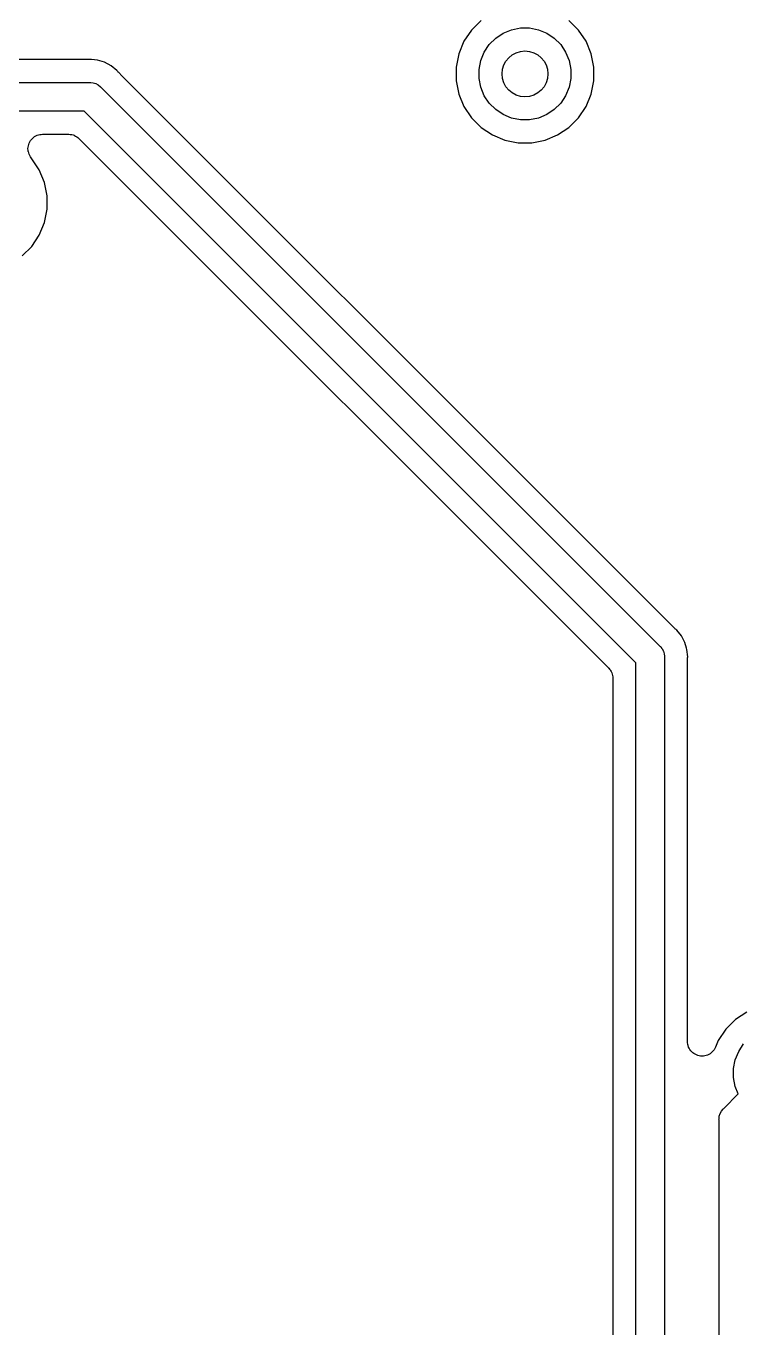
# Model space of a CAD drawing. Extents: x 113.2 to 188.8, y -123.8 to -78.2.
# Drawn here: x 166.04 to 172.27, y -104.62 to -93.28 of the extents above; entities that cross this region are included whole.
import ezdxf

# ---------------------------------------------------------------- set-up
doc = ezdxf.new("R2010")
doc.units = 0
doc.layers.add('BLACK', color=7, linetype='CONTINUOUS')

msp = doc.modelspace()

# ---------------------------------------------------------------- linework, layer by layer
at = {"layer": 'BLACK', "linetype": 'CONTINUOUS'}
for p, q in [((170.003, -93.2339), (169.919, -93.3175)), ((170.851, -93.3175), (170.767, -93.2339)), ((169.919, -93.3175), (169.853, -93.4158)), ((170.074, -93.445), (170.13, -93.3893)), ((170.13, -93.3893), (170.196, -93.3455)), ((170.196, -93.3455), (170.268, -93.3154)), ((170.268, -93.3154), (170.346, -93.3)), ((170.346, -93.3), (170.424, -93.3)), ((170.424, -93.3), (170.502, -93.3154)), ((170.502, -93.3154), (170.574, -93.3455)), ((170.574, -93.3455), (170.64, -93.3893)), ((170.64, -93.3893), (170.696, -93.445)), ((170.917, -93.4158), (170.851, -93.3175)), ((169.853, -93.4158), (169.808, -93.525)), ((170, -93.5833), (170.031, -93.5105)), ((170.031, -93.5105), (170.074, -93.445)), ((170.696, -93.445), (170.739, -93.5105)), ((170.739, -93.5105), (170.77, -93.5833)), ((170.962, -93.525), (170.917, -93.4158)), ((166.578, -93.5748), (163.411, -93.5748)), ((166.583, -93.5743), (166.578, -93.5748)), ((166.588, -93.5743), (166.583, -93.5743)), ((166.59, -93.5742), (166.588, -93.5743)), ((166.6, -93.5732), (166.59, -93.5742)), ((166.61, -93.5742), (166.6, -93.5732)), ((166.664, -93.5795), (166.61, -93.5742)), ((166.61, -93.5742), (166.61, -93.5742)), ((166.725, -93.5981), (166.664, -93.5795)), ((166.781, -93.6283), (166.725, -93.5981)), ((166.831, -93.6689), (166.781, -93.6283)), ((169.808, -93.525), (169.785, -93.6409)), ((169.985, -93.6606), (170, -93.5833)), ((170.77, -93.5833), (170.785, -93.6606)), ((170.985, -93.6409), (170.962, -93.525)), ((166.837, -93.6765), (166.831, -93.6689)), ((166.841, -93.6803), (166.837, -93.6765)), ((166.844, -93.6844), (166.841, -93.6803)), ((166.845, -93.6857), (166.844, -93.6844)), ((166.878, -93.7182), (166.845, -93.6857)), ((167.932, -94.7722), (166.878, -93.7182)), ((169.785, -93.6409), (169.785, -93.7591)), ((169.985, -93.7394), (169.985, -93.6606)), ((170, -93.8167), (169.985, -93.7394)), ((170.785, -93.7394), (170.77, -93.8167)), ((170.785, -93.6606), (170.785, -93.7394)), ((170.985, -93.7591), (170.985, -93.6409)), ((163.181, -93.7748), (166.594, -93.7748)), ((166.594, -93.7748), (166.6, -93.7742)), ((166.6, -93.7742), (166.606, -93.7748)), ((166.606, -93.7748), (166.606, -93.7748)), ((166.606, -93.7748), (166.624, -93.7766)), ((166.624, -93.7766), (166.648, -93.7838)), ((166.648, -93.7838), (166.67, -93.7954)), ((166.67, -93.7954), (166.689, -93.811)), ((166.689, -93.811), (166.693, -93.8157)), ((166.693, -93.8157), (171.559, -98.6823)), ((169.785, -93.7591), (169.808, -93.875)), ((170.031, -93.8895), (170, -93.8167)), ((170.77, -93.8167), (170.739, -93.8895)), ((170.962, -93.875), (170.985, -93.7591)), ((169.808, -93.875), (169.853, -93.9842)), ((170.074, -93.955), (170.031, -93.8895)), ((170.13, -94.0107), (170.074, -93.955)), ((170.696, -93.955), (170.64, -94.0107)), ((170.739, -93.8895), (170.696, -93.955)), ((170.917, -93.9842), (170.962, -93.875)), ((166.548, -94.0248), (163.181, -94.0248)), ((171.35, -98.8268), (166.548, -94.0248)), ((169.853, -93.9842), (169.919, -94.0825)), ((169.919, -94.0825), (170.003, -94.166)), ((170.196, -94.0545), (170.13, -94.0107)), ((170.268, -94.0846), (170.196, -94.0545)), ((170.346, -94.1), (170.268, -94.0846)), ((170.502, -94.0846), (170.424, -94.1)), ((170.574, -94.0545), (170.502, -94.0846)), ((170.64, -94.0107), (170.574, -94.0545)), ((170.767, -94.166), (170.851, -94.0825)), ((170.851, -94.0825), (170.917, -93.9842)), ((170.003, -94.166), (170.101, -94.2317)), ((170.424, -94.1), (170.346, -94.1)), ((170.669, -94.2317), (170.767, -94.166)), ((166.061, -94.3258), (166.065, -94.314)), ((166.065, -94.314), (166.068, -94.3026)), ((166.068, -94.3022), (166.074, -94.2915)), ((166.068, -94.3024), (166.068, -94.3022)), ((166.068, -94.3026), (166.068, -94.3024)), ((166.074, -94.2915), (166.08, -94.2808)), ((166.08, -94.2804), (166.088, -94.271)), ((166.08, -94.2806), (166.08, -94.2804)), ((166.08, -94.2808), (166.08, -94.2806)), ((166.088, -94.271), (166.096, -94.2617)), ((166.096, -94.2614), (166.106, -94.2537)), ((166.096, -94.2615), (166.096, -94.2614)), ((166.096, -94.2617), (166.096, -94.2615)), ((166.106, -94.2537), (166.115, -94.246)), ((166.115, -94.2458), (166.126, -94.2401)), ((166.115, -94.2459), (166.115, -94.2458)), ((166.115, -94.246), (166.115, -94.2459)), ((166.126, -94.2401), (166.137, -94.2344)), ((166.137, -94.2342), (166.149, -94.2308)), ((166.137, -94.2343), (166.137, -94.2342)), ((166.137, -94.2344), (166.137, -94.2343)), ((166.149, -94.2308), (166.161, -94.2272)), ((166.161, -94.2271), (166.173, -94.226)), ((166.161, -94.2272), (166.161, -94.2271)), ((166.161, -94.2272), (166.161, -94.2272)), ((166.173, -94.226), (166.185, -94.2248)), ((166.185, -94.2248), (166.413, -94.2248)), ((166.413, -94.2248), (166.413, -94.2248)), ((166.413, -94.2248), (166.413, -94.2248)), ((166.413, -94.2248), (166.413, -94.2248)), ((166.413, -94.2248), (166.414, -94.2248)), ((166.414, -94.2248), (166.426, -94.2261)), ((166.426, -94.2261), (166.438, -94.2273)), ((166.438, -94.2273), (166.438, -94.2275)), ((166.438, -94.2275), (166.439, -94.2276)), ((166.439, -94.2276), (166.45, -94.2311)), ((166.45, -94.2311), (166.461, -94.2345)), ((166.461, -94.2345), (166.462, -94.2349)), ((166.462, -94.2349), (166.463, -94.2351)), ((166.463, -94.2351), (166.473, -94.2407)), ((166.473, -94.2407), (166.483, -94.2463)), ((166.483, -94.2463), (166.484, -94.2467)), ((166.484, -94.2467), (166.484, -94.247)), ((166.484, -94.247), (166.493, -94.2545)), ((166.493, -94.2545), (166.502, -94.262)), ((166.502, -94.262), (171.113, -98.8724)), ((170.101, -94.2317), (170.21, -94.2769)), ((170.21, -94.2769), (170.326, -94.3)), ((170.326, -94.3), (170.444, -94.3)), ((170.444, -94.3), (170.56, -94.2769)), ((170.56, -94.2769), (170.669, -94.2317)), ((166.058, -94.3505), (166.06, -94.3382)), ((166.058, -94.3507), (166.058, -94.3505)), ((166.058, -94.3509), (166.058, -94.3507)), ((166.059, -94.3629), (166.058, -94.3509)), ((166.06, -94.3752), (166.059, -94.3629)), ((166.06, -94.3382), (166.061, -94.3263)), ((166.06, -94.3754), (166.06, -94.3752)), ((166.061, -94.3756), (166.06, -94.3754)), ((166.061, -94.326), (166.061, -94.3258)), ((166.061, -94.3263), (166.061, -94.326)), ((166.064, -94.3871), (166.061, -94.3756)), ((166.067, -94.399), (166.064, -94.3871)), ((166.067, -94.3992), (166.067, -94.399)), ((166.068, -94.3994), (166.067, -94.3992)), ((166.073, -94.4102), (166.068, -94.3994)), ((166.079, -94.421), (166.073, -94.4102)), ((166.079, -94.4211), (166.079, -94.421)), ((166.079, -94.4213), (166.079, -94.4211)), ((166.087, -94.4308), (166.079, -94.4213)), ((166.156, -94.5349), (166.087, -94.4308)), ((166.201, -94.6441), (166.156, -94.5349)), ((166.224, -94.76), (166.201, -94.6441)), ((166.224, -94.8782), (166.224, -94.76)), ((166.201, -94.9941), (166.224, -94.8782)), ((167.932, -94.7723), (167.932, -94.7722)), ((169.669, -96.5097), (167.932, -94.7723)), ((166.156, -95.1033), (166.201, -94.9941)), ((166.09, -95.2016), (166.156, -95.1033)), ((166.007, -95.2852), (166.09, -95.2016)), ((169.669, -96.5098), (169.669, -96.5097)), ((171.689, -98.5295), (169.669, -96.5098)), ((171.693, -98.5329), (171.689, -98.5295)), ((171.697, -98.5367), (171.693, -98.5329)), ((171.698, -98.5379), (171.697, -98.5367)), ((171.706, -98.5441), (171.698, -98.5379)), ((171.747, -98.5936), (171.706, -98.5441)), ((171.777, -98.65), (171.747, -98.5936)), ((171.559, -98.6823), (171.564, -98.6862)), ((171.564, -98.6862), (171.568, -98.6909)), ((171.568, -98.6909), (171.568, -98.6909)), ((171.568, -98.6909), (171.577, -98.702)), ((171.577, -98.702), (171.579, -98.7052)), ((171.579, -98.7052), (171.591, -98.7269)), ((171.591, -98.7269), (171.598, -98.7505)), ((171.792, -98.7008), (171.777, -98.65)), ((171.792, -98.7009), (171.792, -98.7008)), ((171.795, -98.7113), (171.792, -98.7009)), ((171.802, -98.775), (171.795, -98.7113)), ((171.35, -110.819), (171.35, -98.8268)), ((171.598, -98.7505), (171.6, -98.7689)), ((171.6, -98.7689), (171.6, -98.7689)), ((171.6, -98.7689), (171.601, -98.775)), ((171.601, -98.775), (171.6, -98.7811)), ((171.6, -98.7811), (171.6, -110.819)), ((171.8, -98.7954), (171.801, -98.7901)), ((171.8, -98.7972), (171.8, -98.7954)), ((171.8, -102.125), (171.8, -98.7972)), ((171.801, -98.7847), (171.802, -98.775)), ((171.801, -98.7901), (171.801, -98.7847)), ((171.113, -98.8724), (171.113, -98.8727)), ((171.113, -98.8727), (171.113, -98.8727)), ((171.113, -98.8727), (171.113, -98.8727)), ((171.113, -98.8727), (171.114, -98.8737)), ((171.114, -98.8737), (171.121, -98.8829)), ((171.121, -98.8829), (171.129, -98.8919)), ((171.129, -98.8919), (171.129, -98.8925)), ((171.129, -98.8925), (171.13, -98.893)), ((171.13, -98.893), (171.135, -98.9035)), ((171.135, -98.9035), (171.14, -98.9138)), ((171.14, -98.9138), (171.141, -98.9145)), ((171.141, -98.9145), (171.141, -98.9151)), ((171.141, -98.9151), (171.144, -98.9263)), ((171.144, -98.9263), (171.148, -98.9375)), ((171.148, -98.9375), (171.148, -98.9382)), ((171.148, -98.9382), (171.148, -98.9389)), ((171.148, -98.9389), (171.149, -98.9505)), ((171.149, -98.9505), (171.15, -98.9622)), ((171.15, -98.9622), (171.15, -110.628)), ((172.316, -101.868), (172.218, -101.934)), ((172.134, -102.018), (172.068, -102.116)), ((172.218, -101.934), (172.134, -102.018)), ((171.801, -102.137), (171.8, -102.125)), ((171.802, -102.149), (171.801, -102.137)), ((172.068, -102.116), (172.044, -102.174)), ((171.802, -102.15), (171.802, -102.149)), ((171.806, -102.161), (171.802, -102.15)), ((171.802, -102.15), (171.802, -102.15)), ((171.809, -102.173), (171.806, -102.161)), ((171.81, -102.173), (171.809, -102.173)), ((171.815, -102.184), (171.81, -102.173)), ((171.81, -102.173), (171.81, -102.173)), ((171.821, -102.195), (171.815, -102.184)), ((171.829, -102.205), (171.821, -102.195)), ((171.821, -102.195), (171.821, -102.195)), ((171.821, -102.195), (171.821, -102.195)), ((171.837, -102.214), (171.829, -102.205)), ((171.837, -102.215), (171.837, -102.214)), ((171.837, -102.214), (171.837, -102.214)), ((171.846, -102.222), (171.837, -102.215)), ((171.856, -102.23), (171.846, -102.222)), ((171.867, -102.236), (171.856, -102.23)), ((171.856, -102.23), (171.856, -102.23)), ((171.856, -102.23), (171.856, -102.23)), ((171.878, -102.242), (171.867, -102.236)), ((171.89, -102.246), (171.878, -102.242)), ((171.878, -102.242), (171.878, -102.242)), ((171.878, -102.242), (171.878, -102.242)), ((171.901, -102.249), (171.89, -102.246)), ((171.914, -102.251), (171.901, -102.249)), ((171.901, -102.249), (171.901, -102.249)), ((171.901, -102.249), (171.901, -102.249)), ((171.951, -102.25), (171.938, -102.251)), ((171.962, -102.246), (171.951, -102.25)), ((171.951, -102.25), (171.951, -102.25)), ((171.951, -102.25), (171.951, -102.25)), ((171.974, -102.243), (171.962, -102.246)), ((171.975, -102.243), (171.974, -102.243)), ((171.974, -102.243), (171.974, -102.243)), ((171.986, -102.237), (171.975, -102.243)), ((171.996, -102.231), (171.986, -102.237)), ((171.997, -102.231), (171.996, -102.231)), ((171.996, -102.231), (171.996, -102.231)), ((172.006, -102.224), (171.997, -102.231)), ((172.016, -102.216), (172.006, -102.224)), ((172.024, -102.206), (172.016, -102.216)), ((172.016, -102.216), (172.016, -102.216)), ((172.016, -102.216), (172.016, -102.216)), ((172.032, -102.197), (172.024, -102.206)), ((172.038, -102.186), (172.032, -102.197)), ((172.032, -102.197), (172.032, -102.197)), ((172.032, -102.197), (172.032, -102.197)), ((172.044, -102.175), (172.038, -102.186)), ((172.044, -102.174), (172.044, -102.175)), ((172.044, -102.175), (172.044, -102.175)), ((172.044, -102.175), (172.044, -102.175)), ((172.044, -102.175), (172.044, -102.175)), ((172.215, -102.283), (172.246, -102.211)), ((172.246, -102.211), (172.289, -102.145)), ((171.926, -102.252), (171.914, -102.251)), ((171.938, -102.251), (171.926, -102.252)), ((171.926, -102.252), (171.926, -102.252)), ((171.926, -102.252), (171.926, -102.252)), ((172.2, -102.361), (172.215, -102.283)), ((172.2, -102.439), (172.2, -102.361)), ((172.215, -102.517), (172.2, -102.439)), ((172.116, -102.707), (172.242, -102.581)), ((172.242, -102.581), (172.215, -102.517)), ((172.074, -102.8), (172.075, -102.794)), ((172.075, -102.806), (172.074, -102.8)), ((172.075, -102.794), (172.077, -102.775)), ((172.075, -111.548), (172.075, -102.806)), ((172.077, -102.774), (172.084, -102.752)), ((172.077, -102.775), (172.077, -102.774)), ((172.084, -102.752), (172.096, -102.73)), ((172.096, -102.73), (172.107, -102.716)), ((172.107, -102.716), (172.111, -102.711)), ((172.107, -102.716), (172.107, -102.716)), ((172.111, -102.711), (172.116, -102.707))]:
    msp.add_line(p, q, dxfattribs=at)
at = {"layer": 'BLACK'}
msp.add_circle((170.385, -93.7), 0.2, dxfattribs=at)

doc.saveas('drawing.dxf')
